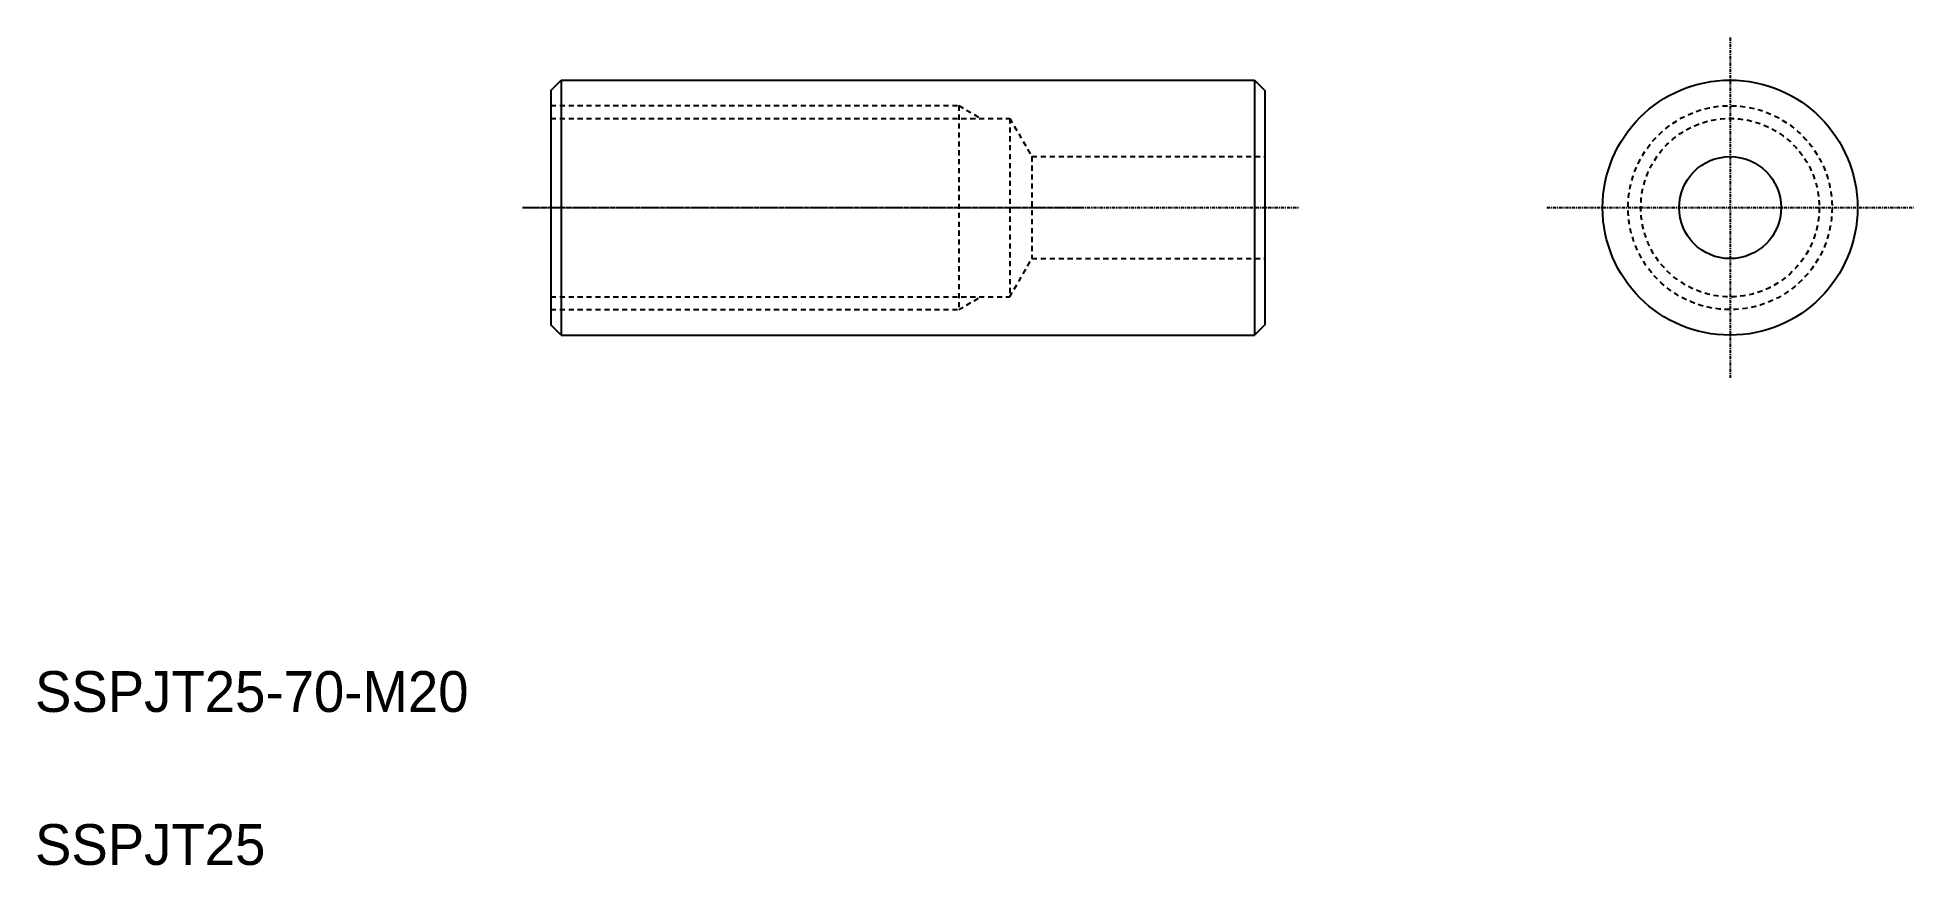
# Model space of a CAD drawing. Extents: x 262 to 446, y 75 to 156.
import ezdxf

# ---------------------------------------------------------------- set-up
doc = ezdxf.new("R2010")
doc.units = 0
doc.header["$LTSCALE"] = 0.25
doc.linetypes.add('CENTER', pattern=[2, 1.25, -0.25, 0.25, -0.25])
doc.linetypes.add('DASHED', pattern=[3.5, 2, -1.5])
doc.layers.get('0').update_dxf_attribs({"linetype": 'CONTINUOUS'})
doc.layers.add('CENTER', color=1, linetype='CENTER')

msp = doc.modelspace()

# ---------------------------------------------------------------- linework, layer by layer
for p, q in [((312, 151.05), (313, 152.05)), ((312, 151.05), (312, 128.05)), ((313, 152.05), (381, 152.05)), ((313, 152.05), (313, 127.05)), ((330, 152.05), (330, 152.05)), ((347, 152.05), (347, 152.05)), ((381, 152.05), (381, 127.05)), ((381, 152.05), (382, 151.05)), ((382, 151.05), (382, 128.05)), ((312, 149.55), (312, 129.55)), ((313, 127.05), (312, 128.05)), ((313, 127.05), (381, 127.05)), ((382, 128.05), (381, 127.05))]:
    msp.add_line(p, q)
at = {"color": 3, "linetype": 'DASHED'}
for p, q in [((312, 149.55), (352, 149.55)), ((352, 149.55), (352, 129.55)), ((352, 149.55), (354.17, 148.3)), ((312, 148.3), (357, 148.3)), ((357, 148.3), (359.17, 144.55)), ((357, 148.3), (357, 130.8)), ((359.17, 144.55), (382, 144.55)), ((359.17, 144.55), (359.17, 134.55)), ((357, 130.8), (359.17, 134.55)), ((359.17, 134.55), (382, 134.55)), ((312, 130.8), (357, 130.8)), ((352, 129.55), (354.17, 130.8)), ((312, 129.55), (352, 129.55))]:
    msp.add_line(p, q, dxfattribs=at)
for radius in [12.5, 5]:
    msp.add_circle((427.63, 139.55), radius)
for radius in [10, 8.75]:
    msp.add_circle((427.63, 139.55), radius, dxfattribs=at)
at = {"layer": 'CENTER', "color": 1, "linetype": 'CENTER'}
for p, q in [((427.63, 156.23), (427.63, 122.87)), ((309.21, 139.55), (364.01, 139.55)), ((309.46, 139.55), (385.32, 139.55)), ((409.65, 139.55), (445.61, 139.55))]:
    msp.add_line(p, q, dxfattribs=at)

# ---------------------------------------------------------------- texts
for s, p in [('SSPJT25-70-M20', (261.42, 90.11)), ('SSPJT25', (261.42, 75.11))]:
    msp.add_text(s, height=4).set_placement(p)

doc.saveas('drawing.dxf')
